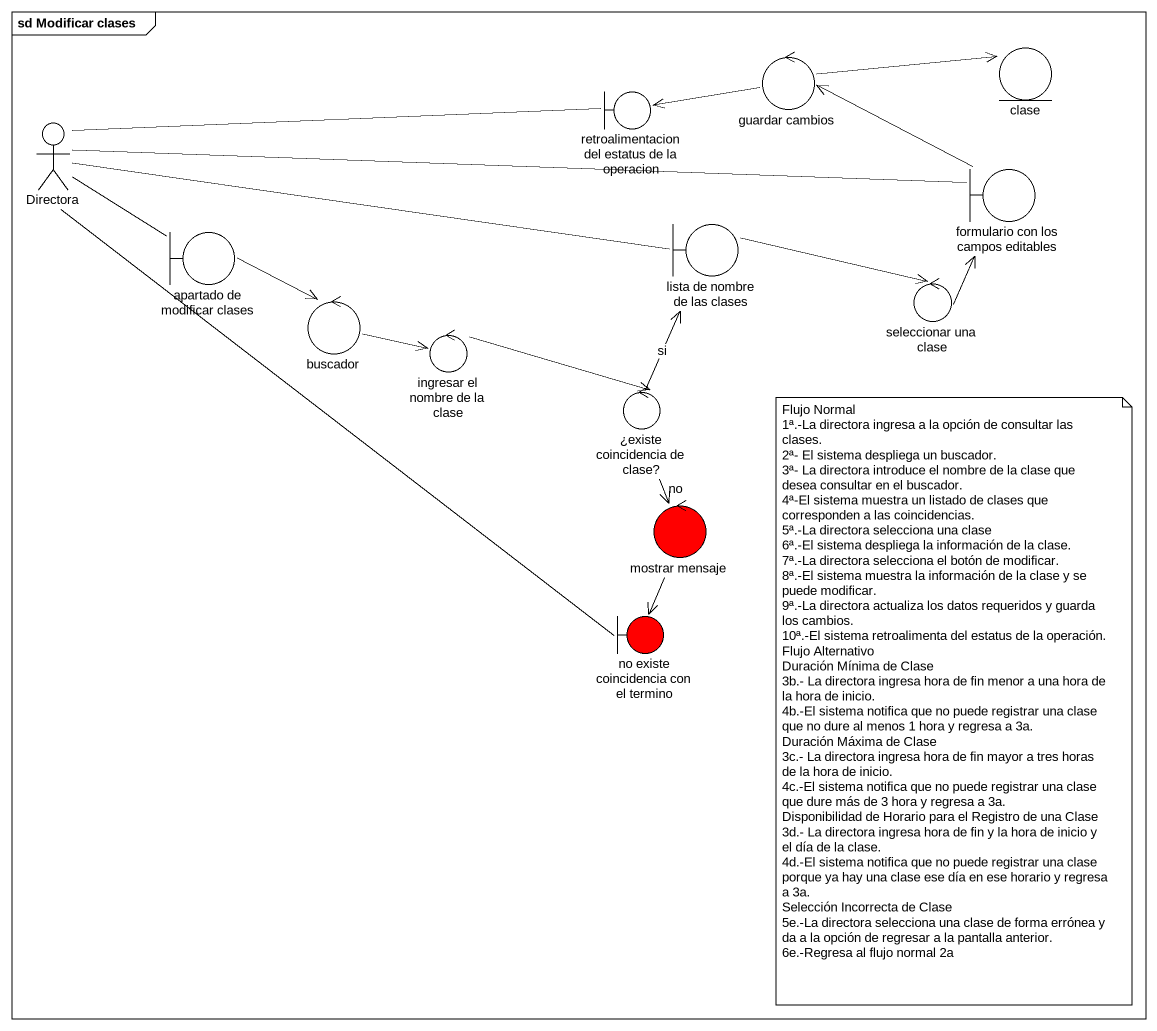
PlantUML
@startuml
mainframe sd Modificar clases
control "guardar cambios" as guardar_cambios
entity clase
boundary "retroalimentacion del estatus de la operacion" as retroalimentacion_del
actor Directora
boundary "formulario con los campos editables" as formulario_con_los_campos
boundary "lista de nombre de las clases" as lista_de_nombre_de_las
boundary "apartado de modificar clases" as apartado_de_modificar_clases
control buscador
control "ingresar el nombre de la clase" as ingresar_el_nombre_de_la
control "seleccionar una clase" as seleccionar_una_clase
control "¿existe coincidencia de clase?" as existe_coincidencia_de_clase
control "mostrar mensaje" as mostrar_mensaje #FF0000
boundary "no existe coincidencia con el termino" as no_existe_coincidencia_con #FF0000
guardar_cambios -right-> clase
guardar_cambios -left-> retroalimentacion_del
retroalimentacion_del -left- Directora
Directora -right- formulario_con_los_campos
Directora -right- lista_de_nombre_de_las
Directora -- apartado_de_modificar_clases
Directora -- no_existe_coincidencia_con
formulario_con_los_campos -left-> guardar_cambios
lista_de_nombre_de_las -right-> seleccionar_una_clase
apartado_de_modificar_clases -right-> buscador
buscador -right-> ingresar_el_nombre_de_la
ingresar_el_nombre_de_la -right-> existe_coincidencia_de_clase
seleccionar_una_clase -up-> formulario_con_los_campos
existe_coincidencia_de_clase -up-> lista_de_nombre_de_las : si
existe_coincidencia_de_clase --> mostrar_mensaje : no
mostrar_mensaje --> no_existe_coincidencia_con
note as N1
  Flujo Normal
  1ª.-La directora ingresa a la opción de consultar las clases.
  2ª- El sistema despliega un buscador.
  3ª- La directora introduce el nombre de la clase que desea consultar en el buscador.
  4ª-El sistema muestra un listado de clases que corresponden a las coincidencias.
  5ª.-La directora selecciona una clase
  6ª.-El sistema despliega la información de la clase.
  7ª.-La directora selecciona el botón de modificar.
  8ª.-El sistema muestra la información de la clase y se puede modificar.
  9ª.-La directora actualiza los datos requeridos y guarda los cambios.
  10ª.-El sistema retroalimenta del estatus de la operación.
  Flujo Alternativo
  Duración Mínima de Clase
  3b.- La directora ingresa hora de fin menor a una hora de la hora de inicio.
  4b.-El sistema notifica que no puede registrar una clase que no dure al menos 1 hora y regresa a 3a.
  Duración Máxima de Clase
  3c.- La directora ingresa hora de fin mayor a tres horas de la hora de inicio.
  4c.-El sistema notifica que no puede registrar una clase que dure más de 3 hora y regresa a 3a.
  Disponibilidad de Horario para el Registro de una Clase
  3d.- La directora ingresa hora de fin y la hora de inicio y el día de la clase.
  4d.-El sistema notifica que no puede registrar una clase porque ya hay una clase ese día en ese horario y regresa a 3a.
  Selección Incorrecta de Clase
  5e.-La directora selecciona una clase de forma errónea y da a la opción de regresar a la pantalla anterior.
  6e.-Regresa al flujo normal 2a
end note
@enduml
